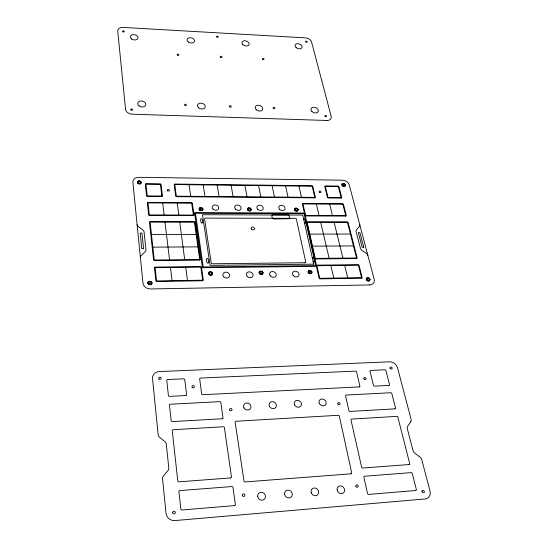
<?xml version="1.0" encoding="UTF-8"?>
<svg xmlns="http://www.w3.org/2000/svg" width="548" height="548" viewBox="0 0 548 548"><rect width="100%" height="100%" fill="white"/><g stroke="black" fill="none" stroke-linecap="round" stroke-linejoin="round"><path stroke-width="0.82" d="M152.858 247.148L197.917 246.867M312.483 246.162L353.481 245.915M151.467 234.523L196.136 234.414M309.771 234.133L350.446 234.03M304.414 222.824C307.044 225.269 304.88 216.83 303.647 219.378M313.066 261.54C315.662 264.088 313.915 255.313 312.25 257.896M329.656 204.123L332.451 215.535M334.122 222.337L342.911 258.135M344.685 265.376L347.747 277.863M316.36 204.027L319.059 215.487M320.669 222.324L329.136 258.272M330.848 265.547L333.801 278.089M298.934 186.067L301.462 197.266M285.59 185.902L288.015 197.143M272.137 185.738L274.452 197.027M258.574 185.573L260.786 196.91M244.901 185.409L247.004 196.787M231.112 185.238L233.106 196.664M217.214 185.073L219.09 196.54M203.192 184.902L204.959 196.417M189.06 184.731L190.704 196.294M177.251 203.096L178.819 215.035M179.758 222.159L184.703 259.704M185.704 267.308L187.437 280.432M162.681 203L164.133 214.987M164.996 222.146L169.551 259.855M170.476 267.493L172.072 280.679M359.748 224.639A3.35 2.535 27.3 0 1 359.344 226.571L356.543 229.763A3.37 2.562 27.7 0 0 356.138 231.708L360.426 248.23A3.411 2.617 28.7 0 0 361.879 250.224L366.427 253.491A3.432 2.644 29.1 0 1 367.886 255.498M137.103 224.543A3.583 2.877 11.3 0 0 138.349 226.605L142.836 230.009A3.603 2.911 11.3 0 1 144.097 232.078L145.939 249.703A3.644 2.993 11.3 0 1 145.11 251.847L141.254 255.416A3.665 3.021 11.5 0 0 140.411 257.581M289.83 218.714L273.26 218.967C272.459 218.995 271.02 215.371 272.425 214.823L288.734 214.891L289.83 218.714M208.535 262.752C207.363 264.663 205.596 259.882 206.747 258.574C208.767 257.423 208.404 262.28 208.535 262.752M202.602 222.803C201.178 224.577 199.993 219.83 200.883 218.844C202.815 217.768 202.507 222.31 202.602 222.803M369.982 279.357L369.434 280.85L367.564 280.884L366.249 279.418L366.804 277.925L368.667 277.898L369.982 279.357M311.928 272.075L311.298 273.575L309.373 273.603L308.086 272.13L308.723 270.63L310.648 270.602L311.928 272.075M345.377 185.025L344.836 186.299L343.075 186.279L341.87 184.977L342.411 183.703L344.165 183.731L345.377 185.025M298.133 209.637L297.516 210.994L295.667 210.98L294.447 209.617L295.077 208.267L296.913 208.281L298.133 209.637M263.019 272.76L262.307 274.288L260.327 274.315L259.06 272.822L259.773 271.294L261.752 271.274L263.019 272.76M251.224 209.405L250.532 210.775L248.634 210.768L247.436 209.384L248.128 208.014L250.025 208.028L251.224 209.405M212.617 273.473L211.829 275.021L209.788 275.048L208.541 273.527L209.336 271.986L211.37 271.959L212.617 273.473M202.959 209.165L202.191 210.555L200.239 210.548L199.054 209.144L199.821 207.754L201.774 207.767L202.959 209.165M152.015 282.974L151.118 284.57L148.988 284.611L147.761 283.042L148.659 281.446L150.782 281.412L152.015 282.974M141.302 182.443L140.459 183.792L138.473 183.772L137.343 182.395L138.192 181.039L140.172 181.066L141.302 182.443M410.719 421.802L407.719 426.234A3.973 3.247 43.7 0 0 407.349 428.844L412.98 450.511A4.048 3.315 45.8 0 0 414.706 453.059L420.001 457.101A4.089 3.35 46.8 0 1 421.748 459.669L430.022 491.035A7.898 6.487 49.9 0 1 425.097 498.961L174.839 520.573A8.11 7.932 47.4 0 1 166.01 513.202L162.564 478.808A4.22 4.083 24.9 0 1 163.496 475.822L167.859 470.732A4.192 4.035 21.5 0 0 168.777 467.787L166.311 444.223A4.131 3.911 17.6 0 0 164.825 441.53L159.612 437.29A4.103 3.863 16.8 0 1 158.139 434.612L152.529 378.634A7.425 6.713 14.1 0 1 159.194 371.585L389.505 361.803A7.069 5.72 37.7 0 1 397.499 367.742L411.075 419.22A3.939 3.22 42.7 0 1 410.719 421.802M234.53 505.599L182.005 509.983A1.075 1.048 46.4 0 1 180.833 509.01L178.943 491.7A1.062 1.028 35.9 0 1 179.874 490.583L231.818 486.549A1.055 0.986 44.4 0 1 232.975 487.487L235.4 504.475A1.069 1.007 49.5 0 1 234.53 505.599M415.658 490.494L368.701 494.406A1.055 0.904 49.9 0 1 367.537 493.495L363.886 477.281A1.041 0.891 47.9 0 1 364.605 476.233L411.103 472.623A1.034 0.856 48 0 1 412.254 473.506L416.329 489.439A1.048 0.87 49.7 0 1 415.658 490.494M350.967 473.828L245.148 481.932A1.048 0.973 43.8 0 1 243.997 481L235.161 422.248A1 0.911 31.5 0 1 235.989 421.254L338.232 415.295A0.986 0.843 39.8 0 1 339.335 416.144L351.693 472.787A1.034 0.897 47.1 0 1 350.967 473.828M230.592 477.938L178.908 481.822A1.055 1.014 31 0 1 177.758 480.877L172.271 430.749A1.021 0.959 19.7 0 1 173.175 429.728L223.303 426.741A1.007 0.925 30.3 0 1 224.413 427.625L231.455 476.856A1.048 0.98 41.3 0 1 230.592 477.938M409.041 464.54L362.749 468.019A1.034 0.884 46.6 0 1 361.605 467.129L351.001 420.035A0.986 0.843 40.9 0 1 351.706 419.076L396.759 416.384A0.986 0.808 42.2 0 1 397.869 417.22L409.705 463.533A1.028 0.849 47 0 1 409.041 464.54M222.166 418.754L172.278 421.611A1.014 0.945 18.6 0 1 171.175 420.72L169.476 405.205A1.007 0.925 17.2 0 1 170.366 404.225L219.727 401.65A0.993 0.897 26.6 0 1 220.823 402.513L223.002 417.761A1 0.911 28.7 0 1 222.166 418.754M394.841 408.856L349.98 411.432A0.98 0.829 39.8 0 1 348.877 410.589L345.589 395.971A0.973 0.815 38.1 0 1 346.281 395.046L390.724 392.731A0.966 0.788 39.9 0 1 391.813 393.546L395.492 407.931A0.973 0.801 41.3 0 1 394.841 408.856M185.71 395.56L169.503 396.368A1 0.911 16.5 0 1 168.414 395.498L166.77 380.483A0.986 0.897 15.7 0 1 167.647 379.538L183.69 378.819A0.986 0.884 18.6 0 1 184.765 379.668L186.58 394.594A0.993 0.904 19.8 0 1 185.71 395.56M359.207 386.909L202.733 394.711A0.986 0.897 22.8 0 1 201.643 393.848L199.698 378.997A0.98 0.877 21.4 0 1 200.541 378.065L355.488 371.106A0.952 0.788 36.4 0 1 356.556 371.914L359.878 386.004A0.959 0.801 37.8 0 1 359.207 386.909M388.868 385.429L374.537 386.148A0.959 0.788 38.5 0 1 373.455 385.333L370.023 371.304A0.945 0.781 37.1 0 1 370.681 370.421L384.874 369.784A0.945 0.767 37.7 0 1 385.943 370.585L389.512 384.532A0.959 0.781 39 0 1 388.868 385.429M369.558 284.946L150.515 288.96A6.98 5.877 12 0 1 142.966 283.124L132.876 182.333A6.514 5.055 11.4 0 1 138.788 177.319L342.377 180.196A6.083 4.5 25.1 0 1 349.309 185.073L374.161 279.288A6.562 5.131 30.6 0 1 369.558 284.946M202.52 280.775L156.858 281.508A0.925 0.781 12.8 0 1 155.858 280.74L154.454 267.883A0.918 0.767 12.6 0 1 155.276 267.095L200.5 266.554A0.904 0.747 17.2 0 1 201.493 267.308L203.301 279.98A0.911 0.76 17.6 0 1 202.52 280.775M361.516 278.199L320.066 278.87A0.884 0.706 27.6 0 1 319.073 278.137L316.319 265.91A0.877 0.692 26.8 0 1 316.977 265.164L358.063 264.67A0.87 0.671 29.3 0 1 359.05 265.383L362.139 277.446A0.877 0.685 30.1 0 1 361.516 278.199M202.664 280.186L156.564 280.925L155.111 267.677L200.801 267.123L202.664 280.186M361.577 277.644L319.737 278.309L316.895 265.718L358.406 265.211L361.577 277.644M305.051 262.725L212.206 263.766A0.897 0.74 18.2 0 1 211.22 263.019L204.568 218.823A0.87 0.692 16.8 0 1 205.315 218.118L295.393 218.33A0.843 0.658 23.4 0 1 296.345 219.015L305.716 261.985A0.877 0.699 25.8 0 1 305.051 262.725M313.709 264.157L210.055 265.362L202.5 214.734L302.743 215.069L313.709 264.157M315.689 265.602L203.219 266.965L195.478 213.302L304.03 213.706L315.689 265.602M316.682 266.335L202.445 267.739L194.526 212.59L304.681 213.028L316.682 266.335M199.725 259.553L154.269 260.005L150.104 222.132L194.396 222.18L199.725 259.553M356.563 257.998L315.251 258.409L307.106 222.31L347.466 222.351L356.563 257.998M199.582 260.122L154.557 260.574A0.911 0.754 12.5 0 1 153.57 259.821L149.467 222.31A0.891 0.712 12.2 0 1 150.268 221.591L194.108 221.645A0.877 0.699 15.9 0 1 195.061 222.358L200.356 259.362A0.897 0.74 16.9 0 1 199.582 260.122M356.501 258.54L315.573 258.951A0.87 0.685 26.3 0 1 314.593 258.231L306.544 222.481A0.843 0.651 24.3 0 1 307.188 221.789L347.137 221.844A0.836 0.637 26.7 0 1 348.096 222.522L357.118 257.813A0.863 0.664 28.8 0 1 356.501 258.54M143.583 248.71L141.781 248.724L140.185 233.078L141.973 233.071L143.583 248.71M363.735 247.258L362.16 247.271L358.337 232.633L359.899 232.626L363.735 247.258M193.382 215.083L149.316 214.939L147.994 202.897L191.69 203.192L193.382 215.083M345.733 215.576L305.558 215.446L302.962 203.938L342.836 204.205L345.733 215.576M193.245 215.611L149.59 215.48A0.884 0.706 12.1 0 1 148.638 214.761L147.357 203.068A0.877 0.692 12 0 1 148.152 202.37L191.403 202.671A0.863 0.678 15.5 0 1 192.348 203.37L193.999 214.912A0.87 0.692 15.7 0 1 193.245 215.611M345.672 216.083L305.873 215.96A0.843 0.644 23.9 0 1 304.921 215.275L302.407 204.103A0.836 0.637 23.4 0 1 303.051 203.438L342.514 203.712A0.822 0.617 25.7 0 1 343.459 204.377L346.274 215.412A0.836 0.63 26.3 0 1 345.672 216.083M161.838 196.04L147.227 195.91L145.939 184.203L160.434 184.381L161.838 196.04M314.799 197.383L176.333 196.17L174.805 184.553L312.168 186.224L314.799 197.383M341.151 197.609L328.026 197.499L325.3 186.382L338.328 186.546L341.151 197.609M161.687 196.561L147.494 196.437A0.877 0.685 12 0 1 146.556 195.732L145.316 184.368A0.87 0.671 11.9 0 1 146.097 183.696L160.16 183.868A0.863 0.671 13 0 1 161.091 184.56L162.461 195.876A0.87 0.678 13.1 0 1 161.687 196.561M314.716 197.876L176.614 196.684A0.863 0.678 14.2 0 1 175.675 195.992L174.196 184.717A0.856 0.664 14.1 0 1 174.949 184.053L311.86 185.738A0.822 0.617 23.4 0 1 312.792 186.395L315.347 197.218A0.829 0.623 23.9 0 1 314.716 197.876M341.082 198.102L328.341 197.992A0.822 0.617 24.7 0 1 327.409 197.328L324.765 186.539A0.815 0.61 24.1 0 1 325.375 185.902L338.013 186.06A0.815 0.603 24.8 0 1 338.938 186.71L341.685 197.451A0.822 0.617 25.4 0 1 341.082 198.102M326.882 120.478L132.157 114.176A6.172 4.494 11.3 0 1 125.567 109.388L117.724 31.085A5.802 3.932 11.4 0 1 123.047 27.414L305.442 37.874A5.412 3.583 20 0 1 311.565 41.984L331.17 116.313A5.761 4.048 22.2 0 1 326.882 120.478M262.656 59.321A0.822 0.562 18.3 0 0 263.992 59.294A0.822 0.562 18.3 0 0 263.019 58.424A0.822 0.562 18.3 0 0 262.656 59.321M325.156 116.443A0.843 0.596 22.2 0 0 326.526 116.464A0.843 0.596 22.2 0 0 325.567 115.498A0.843 0.596 22.2 0 0 325.156 116.443M305.907 41.991A0.795 0.527 20 0 0 307.181 41.97A0.795 0.527 20 0 0 306.216 41.134A0.795 0.527 20 0 0 305.907 41.991M177.49 55.115A0.849 0.582 14 0 0 178.847 54.937A0.849 0.582 14 0 0 177.744 54.136A0.849 0.582 14 0 0 177.49 55.115M122.944 31.818A0.849 0.575 11.4 0 0 124.3 31.585A0.849 0.575 11.4 0 0 123.149 30.839A0.849 0.575 11.4 0 0 122.944 31.818M131.075 110.032A0.904 0.658 11.3 0 0 132.554 109.806A0.904 0.658 11.3 0 0 131.397 108.936A0.904 0.658 11.3 0 0 131.075 110.032M273.397 108.374A0.856 0.61 19.5 0 0 274.788 108.319A0.856 0.61 19.5 0 0 273.767 107.387A0.856 0.61 19.5 0 0 273.397 108.374M184.888 105.264A0.884 0.637 14.5 0 0 186.327 105.127A0.884 0.637 14.5 0 0 185.251 104.223A0.884 0.637 14.5 0 0 184.888 105.264M216.885 37.024A0.822 0.555 15.9 0 0 218.214 36.935A0.822 0.555 15.9 0 0 217.193 36.12A0.822 0.555 15.9 0 0 216.885 37.024M296.139 47.628A3.637 2.425 19.7 0 0 301.989 47.518A3.637 2.425 19.7 0 0 297.585 43.689A3.637 2.425 19.7 0 0 296.139 47.628M131.657 39.004A3.87 2.637 11.9 0 0 137.945 38.244A3.87 2.637 11.9 0 0 132.993 34.627A3.87 2.637 11.9 0 0 131.657 39.004M188.217 41.922A3.781 2.569 14.7 0 0 194.389 41.49A3.781 2.569 14.7 0 0 189.738 37.73A3.781 2.569 14.7 0 0 188.217 41.922M242.963 44.744A3.699 2.5 17.3 0 0 249.025 44.635A3.699 2.5 17.3 0 0 244.655 40.751A3.699 2.5 17.3 0 0 242.963 44.744M311.928 111.497A3.829 2.692 21.6 0 0 318.176 111.593A3.829 2.692 21.6 0 0 313.826 107.237A3.829 2.692 21.6 0 0 311.928 111.497M139.11 105.963A4.076 2.952 12 0 0 145.734 104.963A4.076 2.952 12 0 0 140.487 101.031A4.076 2.952 12 0 0 139.11 105.963M198.712 107.881A3.98 2.87 15.4 0 0 205.199 107.25A3.98 2.87 15.4 0 0 200.267 103.154A3.98 2.87 15.4 0 0 198.712 107.881M256.286 109.723A3.898 2.781 18.7 0 0 262.65 109.463A3.898 2.781 18.7 0 0 258.019 105.223A3.898 2.781 18.7 0 0 256.286 109.723M220.536 57.293A0.945 0.651 16.2 0 0 222.063 57.177A0.945 0.651 16.2 0 0 220.885 56.225A0.945 0.651 16.2 0 0 220.536 57.293M229.619 106.867A0.986 0.706 17.1 0 0 231.242 106.805A0.986 0.706 17.1 0 0 230.091 105.737A0.986 0.706 17.1 0 0 229.619 106.867M243.956 407.883A3.829 3.439 31 0 0 250.409 408.692A3.829 3.439 31 0 0 247.381 403.013A3.829 3.439 31 0 0 243.956 407.883M269.527 406.493A3.815 3.377 33.7 0 0 275.904 407.294A3.815 3.377 33.7 0 0 272.822 401.67A3.815 3.377 33.7 0 0 269.527 406.493M294.591 404.89A3.802 3.309 35.8 0 0 300.879 406.116A3.802 3.309 35.8 0 0 298.139 400.383A3.802 3.309 35.8 0 0 294.591 404.89M319.395 403.54A3.788 3.247 37.4 0 0 325.615 404.76A3.788 3.247 37.4 0 0 322.813 399.074A3.788 3.247 37.4 0 0 319.395 403.54M257.724 496.714A4.117 3.788 48.5 0 0 264.211 499.358A4.117 3.788 48.5 0 0 262.78 492.529A4.117 3.788 48.5 0 0 257.724 496.714M284.645 494.522A4.103 3.713 48.9 0 0 291.084 497.146A4.103 3.713 48.9 0 0 289.556 490.378A4.103 3.713 48.9 0 0 284.645 494.522M311.141 492.364A4.096 3.631 49.1 0 0 317.532 494.967A4.096 3.631 49.1 0 0 315.908 488.268A4.096 3.631 49.1 0 0 311.141 492.364M337.143 489.974A4.083 3.555 49.2 0 0 343.356 492.988A4.083 3.555 49.2 0 0 342.096 486.302A4.083 3.555 49.2 0 0 337.143 489.974M213.083 209.131A3.329 2.617 17.4 0 0 218.597 208.713A3.329 2.617 17.4 0 0 214.727 204.911A3.329 2.617 17.4 0 0 213.083 209.131M235.585 209.247A3.302 2.582 19.1 0 0 241.024 208.829A3.302 2.582 19.1 0 0 237.133 205.048A3.302 2.582 19.1 0 0 235.585 209.247M257.642 209.199A3.281 2.548 20.7 0 0 263.081 209.11A3.281 2.548 20.7 0 0 259.471 205.178A3.281 2.548 20.7 0 0 257.642 209.199M279.555 209.309A3.261 2.514 22.2 0 0 284.926 209.22A3.261 2.514 22.2 0 0 281.288 205.315A3.261 2.514 22.2 0 0 279.555 209.309M223.605 276.692A3.494 2.884 19.9 0 0 229.461 276.473A3.494 2.884 19.9 0 0 225.694 272.144A3.494 2.884 19.9 0 0 223.605 276.692M247.162 276.336A3.466 2.85 22 0 0 252.936 276.124A3.466 2.85 22 0 0 249.141 271.822A3.466 2.85 22 0 0 247.162 276.336M270.239 275.808A3.446 2.808 23.9 0 0 275.993 275.952A3.446 2.808 23.9 0 0 272.5 271.5A3.446 2.808 23.9 0 0 270.239 275.808M293.146 275.466A3.425 2.761 25.7 0 0 298.824 275.61A3.425 2.761 25.7 0 0 295.297 271.192A3.425 2.761 25.7 0 0 293.146 275.466M251.559 229.146A1.726 1.363 20.7 0 0 254.43 229.085A1.726 1.363 20.7 0 0 252.539 226.995A1.726 1.363 20.7 0 0 251.559 229.146M229.797 410.13A1.24 1.123 29.1 0 0 231.9 410.253A1.24 1.123 29.1 0 0 230.811 408.466A1.24 1.123 29.1 0 0 229.797 410.13M337.849 403.972A1.219 1.034 38.5 0 0 339.829 404.499A1.219 1.034 38.5 0 0 339.041 402.629A1.219 1.034 38.5 0 0 337.849 403.972M355.803 486.117A1.308 1.13 48.9 0 0 357.789 487.083A1.308 1.13 48.9 0 0 357.371 484.946A1.308 1.13 48.9 0 0 355.803 486.117M242.312 495.344A1.329 1.24 47.3 0 0 244.415 496.207A1.329 1.24 47.3 0 0 243.976 493.995A1.329 1.24 47.3 0 0 242.312 495.344M192.225 387.381A1.233 1.117 20.7 0 0 194.314 387.231A1.233 1.117 20.7 0 0 193.012 385.614A1.233 1.117 20.7 0 0 192.225 387.381M363.961 378.86A1.192 0.986 37.4 0 0 365.893 379.374A1.192 0.986 37.4 0 0 365.098 377.579A1.192 0.986 37.4 0 0 363.961 378.86M390.121 368.27A1.178 0.952 37.7 0 0 392.019 368.783A1.178 0.952 37.7 0 0 391.21 367.03A1.178 0.952 37.7 0 0 390.121 368.27M159.03 379.065A1.24 1.117 14.1 0 0 161.085 378.647A1.24 1.117 14.1 0 0 159.578 377.202A1.24 1.117 14.1 0 0 159.03 379.065M422.042 491.672A1.315 1.082 49.9 0 0 424.015 492.631A1.315 1.082 49.9 0 0 423.508 490.515A1.315 1.082 49.9 0 0 422.042 491.672M172.695 512.805A1.349 1.322 47.4 0 0 174.908 513.531A1.349 1.322 47.4 0 0 174.387 511.263A1.349 1.322 47.4 0 0 172.695 512.805M200.273 209.706A1.082 0.849 16.3 0 0 202.041 209.466A1.082 0.849 16.3 0 0 200.705 208.295A1.082 0.849 16.3 0 0 200.273 209.706M295.488 210.014A1.048 0.808 23.2 0 0 297.235 210.09A1.048 0.808 23.2 0 0 296.153 208.781A1.048 0.808 23.2 0 0 295.488 210.014M309.134 272.479A1.103 0.884 26.6 0 0 310.963 272.651A1.103 0.884 26.6 0 0 309.928 271.178A1.103 0.884 26.6 0 0 309.134 272.479M209.768 274.069A1.13 0.938 18.3 0 0 211.644 273.884A1.13 0.938 18.3 0 0 210.336 272.548A1.13 0.938 18.3 0 0 209.768 274.069M167.62 190.8A1.075 0.843 13.6 0 0 169.401 190.567A1.075 0.843 13.6 0 0 168.085 189.416A1.075 0.843 13.6 0 0 167.62 190.8M319.313 192.218A1.028 0.774 24 0 0 321.005 192.3A1.028 0.774 24 0 0 319.929 191.033A1.028 0.774 24 0 0 319.313 192.218M342.877 185.361A1.014 0.747 25.1 0 0 344.534 185.45A1.014 0.747 25.1 0 0 343.459 184.203A1.014 0.747 25.1 0 0 342.877 185.361M138.61 182.998A1.082 0.843 11.4 0 0 140.377 182.669A1.082 0.843 11.4 0 0 138.98 181.587A1.082 0.843 11.4 0 0 138.61 182.998M367.242 279.706A1.096 0.856 30.6 0 0 369.037 279.98A1.096 0.856 30.6 0 0 368.071 278.48A1.096 0.856 30.6 0 0 367.242 279.706M149.125 283.706A1.165 0.98 12 0 0 151.022 283.268A1.165 0.98 12 0 0 149.515 282.056A1.165 0.98 12 0 0 149.125 283.706M148.522 284.261A2.096 1.76 12 0 0 151.933 283.474A2.096 1.76 12 0 0 149.214 281.288A2.096 1.76 12 0 0 148.522 284.261M138.041 183.464A1.952 1.514 11.4 0 0 141.22 182.874A1.952 1.514 11.4 0 0 138.706 180.922A1.952 1.514 11.4 0 0 138.041 183.464M199.691 210.151A1.945 1.534 16.3 0 0 202.87 209.713A1.945 1.534 16.3 0 0 200.458 207.603A1.945 1.534 16.3 0 0 199.691 210.151M209.11 274.527A2.034 1.685 18.3 0 0 212.494 274.192A2.034 1.685 18.3 0 0 210.137 271.787A2.034 1.685 18.3 0 0 209.11 274.527M308.435 272.788A1.98 1.582 26.6 0 0 311.73 273.082A1.98 1.582 26.6 0 0 309.867 270.438A1.98 1.582 26.6 0 0 308.435 272.788M294.851 210.322A1.891 1.452 23.2 0 0 297.989 210.459A1.891 1.452 23.2 0 0 296.043 208.103A1.891 1.452 23.2 0 0 294.851 210.322M342.274 185.649A1.829 1.349 25.1 0 0 345.261 185.806A1.829 1.349 25.1 0 0 343.329 183.559A1.829 1.349 25.1 0 0 342.274 185.649M366.544 279.966A1.973 1.541 30.6 0 0 369.77 280.453A1.973 1.541 30.6 0 0 368.037 277.754A1.973 1.541 30.6 0 0 366.544 279.966M248.539 209.836A1.062 0.829 19.9 0 0 250.306 209.809A1.062 0.829 19.9 0 0 249.148 208.535A1.062 0.829 19.9 0 0 248.539 209.836M260.218 273.294A1.117 0.911 22.9 0 0 262.06 273.233A1.117 0.911 22.9 0 0 260.841 271.849A1.117 0.911 22.9 0 0 260.218 273.294M247.901 210.199A1.911 1.493 19.9 0 0 251.087 210.144A1.911 1.493 19.9 0 0 248.998 207.85A1.911 1.493 19.9 0 0 247.901 210.199M259.56 273.699A2.007 1.637 22.9 0 0 262.882 273.582A2.007 1.637 22.9 0 0 260.677 271.096A2.007 1.637 22.9 0 0 259.56 273.699"/></g></svg>
